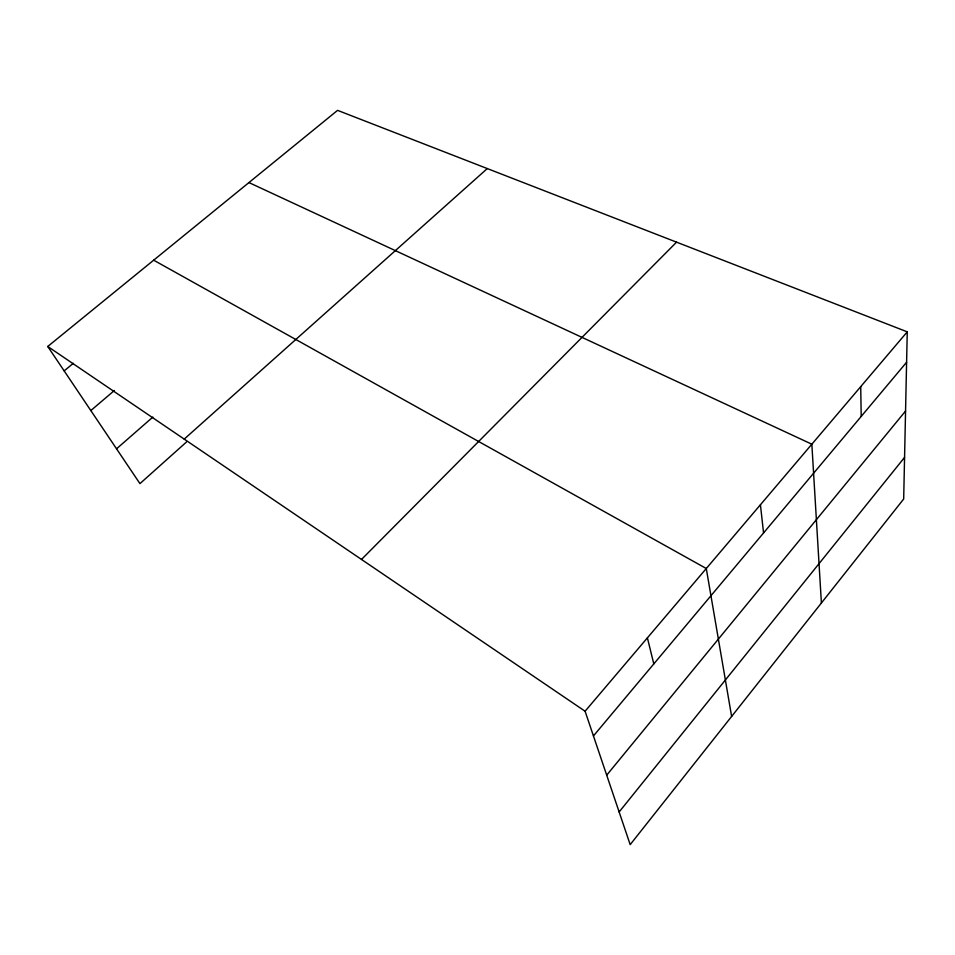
<?xml version="1.0" encoding="UTF-8"?>
<svg xmlns="http://www.w3.org/2000/svg" width="955" height="955" viewBox="0 0 955 955"><rect width="100%" height="100%" fill="white"/><g stroke="black" fill="none" stroke-linecap="round" stroke-linejoin="round"><path stroke-width="1.43" d="M907.25 331.851L903.681 499.011L630.181 844.638L585.093 711.236L47.75 346.474L337.581 110.362L907.25 331.851L585.093 711.236M619.138 811.977L904.576 457.385M606.7 775.174L905.555 411.032M593.437 735.947L906.605 362.243M361.503 559.451L676.558 242.152M186.464 442.022L139.943 483.624L47.75 346.474M184.22 439.109L487.289 168.569M116.546 448.814L152.824 417.108M90.832 410.555L114.373 390.511M64.164 370.886L73.32 363.306M248.945 182.572L811.846 444.206L821.396 602.999M153.671 260.19L706.282 568.512L731.626 716.441M647.395 637.868L653.805 663.916M760.431 504.753L763.558 532.938M860.718 386.644L861.207 416.416"/></g></svg>
